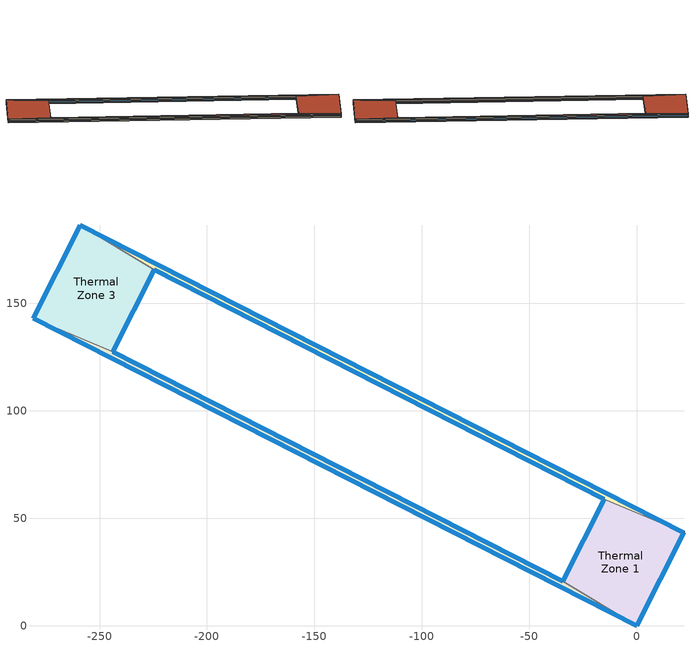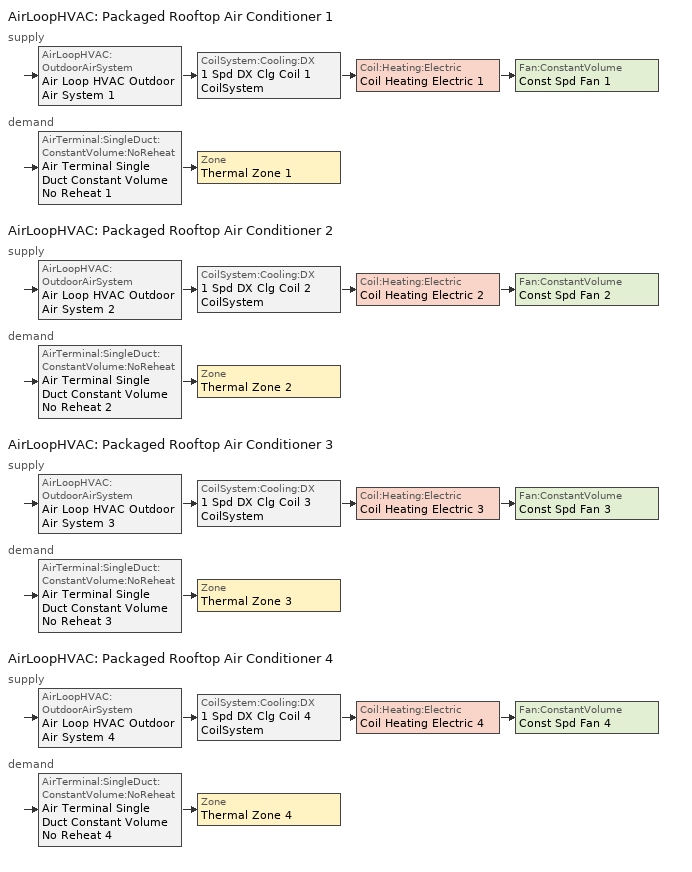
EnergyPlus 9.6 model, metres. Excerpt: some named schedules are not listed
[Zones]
Thermal Zone 1
 floor ground (ExtSlabCarpet): 0,0 -34.48,20.69 -15,58.91 22,43.18 z0
 wall outside (Ext Wall): -15,58.91 -34.48,20.69 / 0,0 22,43.18 z0:3.53
 wall to Thermal Zone 4 (Interior Wall): -34.48,20.69 0,0 z0:3.53
 wall to Thermal Zone 2 (Interior Wall): 22,43.18 -15,58.91 z0:3.53
 window (Ext Window): -15,58.9 -34.47,20.7 / 0,0.01 22,43.17 z1.45:2.08
 roof outside (Ext Roof): 22,43.18 -15,58.91 -34.48,20.69 0,0 z3.53
Thermal Zone 2
 floor ground (ExtSlabCarpet): -15,58.91 -224.5,165.66 -258.98,186.34 22,43.18 z0
 wall outside (Ext Wall): -224.5,165.66 -15,58.91 / 22,43.18 -258.98,186.34 z0:3.53
 wall to Thermal Zone 3 (Interior Wall): -258.98,186.34 -224.5,165.66 z0:3.53
 window (Ext Window): -224.49,165.65 -15.01,58.92 / 21.99,43.18 -258.97,186.34 z1.09:2.44
 roof outside (Ext Roof): 22,43.18 -258.98,186.34 -224.5,165.66 -15,58.91 z3.53
Thermal Zone 3
 floor ground (ExtSlabCarpet): -243.98,127.43 -280.98,143.17 -258.98,186.34 -224.5,165.66 z0
 wall outside (Ext Wall): -258.98,186.34 -280.98,143.17 / -243.98,127.43 -224.5,165.66 z0:3.53
 wall to Thermal Zone 4 (Interior Wall): -280.98,143.17 -243.98,127.43 z0:3.53
 window (Ext Window): -258.98,186.34 -280.97,143.17 / -243.97,127.44 -224.51,165.65 z0.41:3.12
 roof outside (Ext Roof): -224.5,165.66 -258.98,186.34 -280.98,143.17 -243.98,127.43 z3.53
Thermal Zone 4
 floor ground (ExtSlabCarpet): -280.98,143.17 -243.98,127.43 -34.48,20.69 0,0 z0
 wall outside (Ext Wall): -34.48,20.69 -243.98,127.43 / -280.98,143.17 0,0 z0:3.53
 window (Ext Window): -34.49,20.69 -243.97,127.43 / -280.97,143.16 -0.01,0 z1.27:2.26
 roof outside (Ext Roof): 0,0 -34.48,20.69 -243.98,127.43 -280.98,143.17 z3.53
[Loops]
AirLoopHVAC 'Packaged Rooftop Air Conditioner 1'
 supply: AirLoopHVAC:OutdoorAirSystem 'Air Loop HVAC Outdoor Air System 1' > CoilSystem:Cooling:DX '1 Spd DX Clg Coil 1 CoilSystem' > Coil:Heating:Electric 'Coil Heating Electric 1' > Fan:ConstantVolume 'Const Spd Fan 1'
 demand: AirTerminal:SingleDuct:ConstantVolume:NoReheat 'Air Terminal Single Duct Constant Volume No Reheat 1' > Zone 'Thermal Zone 1'
AirLoopHVAC 'Packaged Rooftop Air Conditioner 2'
 supply: AirLoopHVAC:OutdoorAirSystem 'Air Loop HVAC Outdoor Air System 2' > CoilSystem:Cooling:DX '1 Spd DX Clg Coil 2 CoilSystem' > Coil:Heating:Electric 'Coil Heating Electric 2' > Fan:ConstantVolume 'Const Spd Fan 2'
 demand: AirTerminal:SingleDuct:ConstantVolume:NoReheat 'Air Terminal Single Duct Constant Volume No Reheat 2' > Zone 'Thermal Zone 2'
AirLoopHVAC 'Packaged Rooftop Air Conditioner 3'
 supply: AirLoopHVAC:OutdoorAirSystem 'Air Loop HVAC Outdoor Air System 3' > CoilSystem:Cooling:DX '1 Spd DX Clg Coil 3 CoilSystem' > Coil:Heating:Electric 'Coil Heating Electric 3' > Fan:ConstantVolume 'Const Spd Fan 3'
 demand: AirTerminal:SingleDuct:ConstantVolume:NoReheat 'Air Terminal Single Duct Constant Volume No Reheat 3' > Zone 'Thermal Zone 3'
AirLoopHVAC 'Packaged Rooftop Air Conditioner 4'
 supply: AirLoopHVAC:OutdoorAirSystem 'Air Loop HVAC Outdoor Air System 4' > CoilSystem:Cooling:DX '1 Spd DX Clg Coil 4 CoilSystem' > Coil:Heating:Electric 'Coil Heating Electric 4' > Fan:ConstantVolume 'Const Spd Fan 4'
 demand: AirTerminal:SingleDuct:ConstantVolume:NoReheat 'Air Terminal Single Duct Constant Volume No Reheat 4' > Zone 'Thermal Zone 4'
[Building]
Building 1: North Axis {deg}=-0
[Site:Location]
Washington Dc Dulles IntL Ar: Latitude {deg}=38.98; Longitude {deg}=-77.47; Time Zone {hr}=-5; Elevation {m}=82
[SizingPeriod:DesignDay] Month=7; Day of Month=21; Day Type=SummerDesignDay; Daily Dry-Bulb Temperature Range {deltaC}=14.4; Dry-Bulb Temperature Range Modifier Type=DefaultMultipliers; Barometric Pressure {Pa}=86790; Wind Speed {m/s}=5; Wind Direction {deg}=340; Rain Indicator=No; Snow Indicator=No; Daylight Saving Time Indicator=No; Solar Model Indicator=ASHRAETau; ASHRAE Clear Sky Optical Depth for Beam Irradiance (taub)=0.339; ASHRAE Clear Sky Optical Depth for Diffuse Irradiance (taud)=2.366; Begin Environment Reset Mode=FullResetAtBeginEnvironment
Name | Maximum Dry-Bulb Temperature {C} | Humidity Condition Type | Wetbulb or DewPoint at Maximum Dry-Bulb {C} | Enthalpy at Maximum Dry-Bulb {J/kg}
SALT-LAKE-CITY-IAP Ann Clg .4% Condns DB=>MWB | 36.5 | Wetbulb | 17.1
SALT-LAKE-CITY-IAP Ann Clg .4% Condns DP=>MDB | 22.5 | Dewpoint | 15.6
SALT-LAKE-CITY-IAP Ann Clg .4% Condns Enth=>MDB | 30.8 | Enthalpy |  | 59300
SALT-LAKE-CITY-IAP Ann Clg .4% Condns WB=>MDB | 31.2 | Wetbulb | 19
[Material] Thermal Absorptance=0.9
Name | Roughness | Thickness m | Conductivity W/m-K | Density kg/m3 | Specific Heat J/kg-K | Solar Absorptance | Visible Absorptance
wall concrete | MediumRough | 0.398 | 0.5 | 2243 | 837 | 0.65 | 0.65
roof concrete | MediumRough | 0.401 | 0.5 | 2243 | 837 | 0.65 | 0.65
Wall Insulation [37] | MediumRough | 0.0681 | 0.0432 | 91 | 837 | 0.5 | 0.5
Roof Insulation [25] | MediumRough | 0.263 | 0.049 | 265 | 836.8 | 0.7 | 0.7
MAT-CC05 4 HW CONCRETE | Rough | 0.1016 | 1.311 | 2240 | 836.8 | 0.85 | 0.85
G01a 19mm gypsum board | MediumSmooth | 0.019 | 0.16 | 800 | 1090 | 0.4 | 0.4
[Material:AirGap]
F04 Wall air space resistance: Thermal Resistance m2-K/W=0.15
[Material:NoMass]
CP02 CARPET PAD: Roughness=Smooth; Thermal Resistance m2-K/W=0.1; Thermal Absorptance=0.9; Solar Absorptance=0.8; Visible Absorptance=0.8
[WindowMaterial:SimpleGlazingSystem]
Window Material Simple Glazing System: U-Factor W/m2-K=1.51; Solar Heat Gain Coefficient=0.25
[Construction]
Ext Roof: roof concrete, Roof Insulation [25]
Ext Wall: wall concrete, Wall Insulation [37]
Ext Window: Window Material Simple Glazing System
ExtSlabCarpet: MAT-CC05 4 HW CONCRETE, CP02 CARPET PAD
Interior Wall: G01a 19mm gypsum board, F04 Wall air space resistance, G01a 19mm gypsum board
[Zone]
Thermal Zone 1; Thermal Zone 2; Thermal Zone 3; Thermal Zone 4: 297, 0, 0, 0, , 1, , , , , , Yes
[Controller:MechanicalVentilation] Availability Schedule=Always On Discrete; Demand Controlled Ventilation=No; System Outdoor Air Method=ZoneSum
Name | Zone or ZoneList Name 1 | Design Specification Outdoor Air Object Name 1
Controller Mechanical Ventilation 1 | Thermal Zone 1 | Ventilation 1
Controller Mechanical Ventilation 2 | Thermal Zone 2 | Ventilation 2
Controller Mechanical Ventilation 3 | Thermal Zone 3 | Ventilation 3
Controller Mechanical Ventilation 4 | Thermal Zone 4 | Ventilation 4
[AirLoopHVAC] Design Supply Air Flow Rate m3/s=AutoSize; Design Return Air Flow Fraction of Supply Air Flow=1
Packaged Rooftop Air Conditioner 1; Packaged Rooftop Air Conditioner 2; Packaged Rooftop Air Conditioner 3; Packaged Rooftop Air Conditioner 4
[Sizing:System] Type of Load to Size On=Sensible; Design Outdoor Air Flow Rate m3/s=Autosize; Central Heating Maximum System Air Flow Ratio=0.3; Preheat Design Temperature C=7; Preheat Design Humidity Ratio kgWater/kgDryAir=0.008; Precool Design Temperature C=12.8; Precool Design Humidity Ratio kgWater/kgDryAir=0.008; Type of Zone Sum to Use=NonCoincident; 100% Outdoor Air in Cooling=Yes; 100% Outdoor Air in Heating=Yes; Central Cooling Design Supply Air Humidity Ratio kgWater/kgDryAir=0.0085; Central Heating Design Supply Air Humidity Ratio kgWater/kgDryAir=0.008; Cooling Supply Air Flow Rate Method=DesignDay; Cooling Supply Air Flow Rate m3/s=0; Cooling Supply Air Flow Rate Per Floor Area m3/s-m2=0.00996765; Cooling Fraction of Autosized Cooling Supply Air Flow Rate=1; Cooling Supply Air Flow Rate Per Unit Cooling Capacity m3/s-W=3.94755e-05; Heating Supply Air Flow Rate Method=DesignDay; Heating Supply Air Flow Rate m3/s=0; Heating Supply Air Flow Rate Per Floor Area m3/s-m2=0.00996765; Heating Fraction of Autosized Heating Supply Air Flow Rate=1; Heating Fraction of Autosized Cooling Supply Air Flow Rate=1; Heating Supply Air Flow Rate Per Unit Heating Capacity m3/s-W=3.15882e-05; System Outdoor Air Method=ZoneSum; Zone Maximum Outdoor Air Fraction dimensionless=1; Cooling Design Capacity Method=CoolingDesignCapacity; Cooling Design Capacity W=Autosize; Cooling Design Capacity Per Floor Area W/m2=234.7; Fraction of Autosized Cooling Design Capacity=1; Heating Design Capacity Method=HeatingDesignCapacity; Heating Design Capacity W=Autosize; Heating Design Capacity Per Floor Area W/m2=157; Fraction of Autosized Heating Design Capacity=1; Central Cooling Capacity Control Method=OnOff; Occupant Diversity=Autosize
Name | Central Cooling Design Supply Air Temperature C | Central Heating Design Supply Air Temperature C
Packaged Rooftop Air Conditioner 1 | 14.3 | 40.7
Packaged Rooftop Air Conditioner 2 | 18.6 | 49
Packaged Rooftop Air Conditioner 3 | 18.7 | 44.7
Packaged Rooftop Air Conditioner 4 | 16.4 | 43.1
[AvailabilityManager:Scheduled] Schedule=Always On Discrete
Packaged Rooftop Air Conditioner 1 Availability Manager; Air Loop HVAC Outdoor Air System 1 Availability Manager; Packaged Rooftop Air Conditioner 2 Availability Manager; Air Loop HVAC Outdoor Air System 2 Availability Manager; Packaged Rooftop Air Conditioner 3 Availability Manager; Air Loop HVAC Outdoor Air System 3 Availability Manager; Packaged Rooftop Air Conditioner 4 Availability Manager; Air Loop HVAC Outdoor Air System 4 Availability Manager
[Controller:OutdoorAir] Minimum Outdoor Air Flow Rate m3/s=0; Maximum Outdoor Air Flow Rate m3/s=Autosize; Economizer Control Action Type=ModulateFlow; Economizer Maximum Limit Dry-Bulb Temperature C=28; Economizer Maximum Limit Enthalpy J/kg=64000; Economizer Minimum Limit Dry-Bulb Temperature C=-100; Lockout Type=NoLockout; Minimum Limit Type=FixedMinimum; High Humidity Control=No; Control High Indoor Humidity Based on Outdoor Humidity Ratio=Yes; Heat Recovery Bypass Control Type=BypassWhenWithinEconomizerLimits
Name | Economizer Control Type | Mechanical Ventilation Controller
Controller Outdoor Air 1 | DifferentialDryBulb | Controller Mechanical Ventilation 1
Controller Outdoor Air 2 | NoEconomizer | Controller Mechanical Ventilation 2
Controller Outdoor Air 3 | DifferentialEnthalpy | Controller Mechanical Ventilation 3
Controller Outdoor Air 4 | DifferentialEnthalpy | Controller Mechanical Ventilation 4
[SetpointManager:MixedAir] Control Variable=Temperature
Name | Setpoint Node or NodeList
Node Air Deck Mixed 1 OS Default SPM | Node Air Deck Mixed 1
Node Air Deck Cooling 1 OS Default SPM | Node Air Deck Cooling 1
Node Air Deck Heating 1 OS Default SPM | Node Air Deck Heating 1
Node Air Deck Mixed 2 OS Default SPM | Node Air Deck Mixed 2
Node Air Deck Cooling 2 OS Default SPM | Node Air Deck Cooling 2
Node Air Deck Heating 2 OS Default SPM | Node Air Deck Heating 2
Node Air Deck Mixed 3 OS Default SPM | Node Air Deck Mixed 3
Node Air Deck Cooling 3 OS Default SPM | Node Air Deck Cooling 3
Node Air Deck Heating 3 OS Default SPM | Node Air Deck Heating 3
Node Air Deck Mixed 4 OS Default SPM | Node Air Deck Mixed 4
Node Air Deck Cooling 4 OS Default SPM | Node Air Deck Cooling 4
Node Air Deck Heating 4 OS Default SPM | Node Air Deck Heating 4
[CoilSystem:Cooling:DX] Availability Schedule=Always On Discrete hvac_library
Name | Cooling Coil
1 Spd DX Clg Coil 1 CoilSystem | 1 Spd DX Clg Coil 1
1 Spd DX Clg Coil 2 CoilSystem | 1 Spd DX Clg Coil 2
1 Spd DX Clg Coil 3 CoilSystem | 1 Spd DX Clg Coil 3
1 Spd DX Clg Coil 4 CoilSystem | 1 Spd DX Clg Coil 4
[Coil:Cooling:DX:SingleSpeed] Availability Schedule=Always On Discrete hvac_library; Gross Rated Sensible Heat Ratio=Autosize; Rated Air Flow Rate m3/s=Autosize; Rated Evaporator Fan Power Per Volume Flow Rate W/(m3/s)=773.3; Total Cooling Capacity Function of Temperature Curve=OS:Curve:Biquadratic 1; Total Cooling Capacity Function of Flow Fraction Curve=OS:Curve:Quadratic 1; Energy Input Ratio Function of Temperature Curve=OS:Curve:Biquadratic 2; Energy Input Ratio Function of Flow Fraction Curve=OS:Curve:Quadratic 2; Part Load Fraction Correlation Curve=OS:Curve:Quadratic 3; Minimum Outdoor Dry-Bulb Temperature for Compressor Operation C=-25; Condenser Type=AirCooled; Evaporative Condenser Effectiveness=0; Evaporative Condenser Air Flow Rate m3/s=Autosize; Evaporative Condenser Pump Rated Power Consumption W=Autosize; Crankcase Heater Capacity W=0; Maximum Outdoor Dry-Bulb Temperature for Crankcase Heater Operation C=0; Basin Heater Capacity W/K=0; Basin Heater Setpoint Temperature C=10
Name | Gross Rated Total Cooling Capacity W | Gross Rated Cooling COP W/W
1 Spd DX Clg Coil 1 | 41378 | 3.8
1 Spd DX Clg Coil 2 | Autosize | 3.96
1 Spd DX Clg Coil 3 | Autosize | 5.47
1 Spd DX Clg Coil 4 | 32141 | 4.89
[Coil:Heating:Electric] Availability Schedule=Always On Discrete hvac_library
Name | Efficiency | Nominal Capacity W
Coil Heating Electric 1 | 0.75 | Autosize
Coil Heating Electric 2 | 0.87 | 36963
Coil Heating Electric 3 | 0.78 | Autosize
Coil Heating Electric 4 | 0.68 | Autosize
[Fan:ConstantVolume] Availability Schedule=Always On Discrete; Motor Efficiency=0.9; Motor In Airstream Fraction=1
Name | Fan Total Efficiency | Pressure Rise Pa | Maximum Flow Rate m3/s
Const Spd Fan 1 | 0.78 | 1770 | Autosize
Const Spd Fan 2 | 0.64 | 1536 | 130.08
Const Spd Fan 3 | 0.88 | 1140 | Autosize
Const Spd Fan 4 | 0.61 | 1160 | 5.26
[SetpointManager:Scheduled] Control Variable=Temperature
Name | Schedule | Setpoint Node or NodeList
Setpoint Manager Scheduled Air Duck 1 | Deck_Temperature 1 | Node Air Deck Supply 1
Setpoint Manager Scheduled Air Duck 2 | Deck_Temperature 2 | Node Air Deck Supply 2
Setpoint Manager Scheduled Air Duck 3 | Deck_Temperature 3 | Node Air Deck Supply 3
Setpoint Manager Scheduled Air Duck 4 | Deck_Temperature 4 | Node Air Deck Supply 4
[ZoneControl:Thermostat] Temperature Difference Between Cutout And Setpoint deltaC=0
Name | Zone or ZoneList | Control Type Schedule | Control 1
Thermal Zone 1 Thermostat | Thermal Zone 1 | Thermal Zone 1 Thermostat Schedule | Thermostat Setpoint Dual Setpoint 1
Thermal Zone 2 Thermostat | Thermal Zone 2 | Thermal Zone 2 Thermostat Schedule | Thermostat Setpoint Dual Setpoint 2
Thermal Zone 3 Thermostat | Thermal Zone 3 | Thermal Zone 3 Thermostat Schedule | Thermostat Setpoint Dual Setpoint 3
Thermal Zone 4 Thermostat | Thermal Zone 4 | Thermal Zone 4 Thermostat Schedule | Thermostat Setpoint Dual Setpoint 4
[ThermostatSetpoint:DualSetpoint]
Name | Heating Setpoint Temperature Schedule | Cooling Setpoint Temperature Schedule
Thermostat Setpoint Dual Setpoint 1 | HtgSetp 1 | ClgSetp 1
Thermostat Setpoint Dual Setpoint 2 | HtgSetp 2 | ClgSetp 2
Thermostat Setpoint Dual Setpoint 3 | HtgSetp 3 | ClgSetp 3
Thermostat Setpoint Dual Setpoint 4 | HtgSetp 4 | ClgSetp 4
[AirTerminal:SingleDuct:ConstantVolume:NoReheat] Availability Schedule=Always On Discrete; Maximum Air Flow Rate m3/s=AutoSize
Air Terminal Single Duct Constant Volume No Reheat 1; Air Terminal Single Duct Constant Volume No Reheat 2; Air Terminal Single Duct Constant Volume No Reheat 3; Air Terminal Single Duct Constant Volume No Reheat 4
[Zone equipment]
Thermal Zone 1: Air Terminal Single Duct Constant Volume No Reheat 1
Thermal Zone 2: Air Terminal Single Duct Constant Volume No Reheat 2
Thermal Zone 3: Air Terminal Single Duct Constant Volume No Reheat 3
Thermal Zone 4: Air Terminal Single Duct Constant Volume No Reheat 4
[Sizing:Zone] Zone Cooling Design Supply Air Temperature Input Method=SupplyAirTemperature; Zone Cooling Design Supply Air Temperature Difference deltaC=11.11; Zone Heating Design Supply Air Temperature Input Method=SupplyAirTemperature; Zone Heating Design Supply Air Temperature Difference deltaC=11.11; Zone Cooling Design Supply Air Humidity Ratio kgWater/kgDryAir=0.0085; Zone Heating Design Supply Air Humidity Ratio kgWater/kgDryAir=0.008; Cooling Design Air Flow Method=DesignDay; Cooling Design Air Flow Rate m3/s=0; Cooling Minimum Air Flow per Zone Floor Area m3/s-m2=0.000762; Cooling Minimum Air Flow m3/s=0; Cooling Minimum Air Flow Fraction=0; Heating Design Air Flow Method=DesignDay; Heating Design Air Flow Rate m3/s=0; Heating Maximum Air Flow per Zone Floor Area m3/s-m2=0.002032; Heating Maximum Air Flow m3/s=0.141576; Heating Maximum Air Flow Fraction=0.3; Account for Dedicated Outdoor Air System=No
Name | Zone Cooling Design Supply Air Temperature C | Zone Heating Design Supply Air Temperature C | Design Specification Outdoor Air Object
Thermal Zone 1 | 14.3 | 40.7 | Ventilation 1
Thermal Zone 2 | 18.6 | 49 | Ventilation 2
Thermal Zone 3 | 18.7 | 44.7 | Ventilation 3
Thermal Zone 4 | 16.4 | 43.1 | Ventilation 4
[DesignSpecification:OutdoorAir] Outdoor Air Method=Sum; Outdoor Air Flow per Person m3/s-person=0; Outdoor Air Flow per Zone Floor Area m3/s-m2=0; Outdoor Air Flow per Zone m3/s=0
Name | Outdoor Air Flow Air Changes per Hour 1/hr
Ventilation 1 | 3.69
Ventilation 2 | 1.18
Ventilation 3 | 1.35
Ventilation 4 | 2.71
[Schedule:Day:Interval]
HtgSetp Summer Design Day 1: No, 24:00, 15.6
HtgSetp Winter Design Day 1: No, 24:00, 21
HtgSetp Default Schedule 1: Temperature 36, No, 01:00, 22.1, 02:00, 22.1, 03:00, 22.1, 04:00, 22.1, 05:00, 22.1, 06:00, 22.1, 07:00, 22.1, 08:00, 22.1, 09:00, 20.3, 10:00, 20.3, 11:00, 20.3, 12:00, 20.3, 13:00, 20.3, 14:00, 20.3, 15:00, 20.3, 16:00, 20.3, 17:00, 20.3, 18:00, 20.3, 19:00, 22.1, 20:00, 22.1, 21:00, 22.1, 22:00, 22.1, 23:00, 22.1, 24:00, 22.1
Deck_Temperature_Default 1; Deck_Temperature_Summer_Design_Day 1; Deck_Temperature_Winter_Design_Day 1: No, 24:00, 14.3
Deck_Temperature_Default 2; Deck_Temperature_Summer_Design_Day 2; Deck_Temperature_Winter_Design_Day 2: No, 24:00, 18.6
Deck_Temperature_Default 3; Deck_Temperature_Summer_Design_Day 3; Deck_Temperature_Winter_Design_Day 3: No, 24:00, 18.7
Deck_Temperature_Default 4; Deck_Temperature_Summer_Design_Day 4; Deck_Temperature_Winter_Design_Day 4: No, 24:00, 16.4
[Schedule:Week:Daily]
HtgSetp 1 Week Rule - Jan1-Dec31: HtgSetp Default Schedule 1, HtgSetp Default Schedule 1, HtgSetp Default Schedule 1, HtgSetp Default Schedule 1, HtgSetp Default Schedule 1, HtgSetp Default Schedule 1, HtgSetp Default Schedule 1, HtgSetp Default Schedule 1, HtgSetp Summer Design Day 1, HtgSetp Winter Design Day 1, HtgSetp Default Schedule 1, HtgSetp Default Schedule 1
ClgSetp 1 Week Rule - Jan1-Dec31: ClgSetp Default Schedule 1, ClgSetp Default Schedule 1, ClgSetp Default Schedule 1, ClgSetp Default Schedule 1, ClgSetp Default Schedule 1, ClgSetp Default Schedule 1, ClgSetp Default Schedule 1, ClgSetp Default Schedule 1, ClgSetp Summer Design Day 1, ClgSetp Winter Design Day 1, ClgSetp Default Schedule 1, ClgSetp Default Schedule 1
HtgSetp 2 Week Rule - Jan1-Dec31: HtgSetp Default Schedule 2, HtgSetp Default Schedule 2, HtgSetp Default Schedule 2, HtgSetp Default Schedule 2, HtgSetp Default Schedule 2, HtgSetp Default Schedule 2, HtgSetp Default Schedule 2, HtgSetp Default Schedule 2, HtgSetp Summer Design Day 2, HtgSetp Winter Design Day 2, HtgSetp Default Schedule 2, HtgSetp Default Schedule 2
ClgSetp 2 Week Rule - Jan1-Dec31: ClgSetp Default Schedule 2, ClgSetp Default Schedule 2, ClgSetp Default Schedule 2, ClgSetp Default Schedule 2, ClgSetp Default Schedule 2, ClgSetp Default Schedule 2, ClgSetp Default Schedule 2, ClgSetp Default Schedule 2, ClgSetp Summer Design Day 2, ClgSetp Winter Design Day 2, ClgSetp Default Schedule 2, ClgSetp Default Schedule 2
HtgSetp 3 Week Rule - Jan1-Dec31: HtgSetp Default Schedule 3, HtgSetp Default Schedule 3, HtgSetp Default Schedule 3, HtgSetp Default Schedule 3, HtgSetp Default Schedule 3, HtgSetp Default Schedule 3, HtgSetp Default Schedule 3, HtgSetp Default Schedule 3, HtgSetp Summer Design Day 3, HtgSetp Winter Design Day 3, HtgSetp Default Schedule 3, HtgSetp Default Schedule 3
ClgSetp 3 Week Rule - Jan1-Dec31: ClgSetp Default Schedule 3, ClgSetp Default Schedule 3, ClgSetp Default Schedule 3, ClgSetp Default Schedule 3, ClgSetp Default Schedule 3, ClgSetp Default Schedule 3, ClgSetp Default Schedule 3, ClgSetp Default Schedule 3, ClgSetp Summer Design Day 3, ClgSetp Winter Design Day 3, ClgSetp Default Schedule 3, ClgSetp Default Schedule 3
HtgSetp 4 Week Rule - Jan1-Dec31: HtgSetp Default Schedule 4, HtgSetp Default Schedule 4, HtgSetp Default Schedule 4, HtgSetp Default Schedule 4, HtgSetp Default Schedule 4, HtgSetp Default Schedule 4, HtgSetp Default Schedule 4, HtgSetp Default Schedule 4, HtgSetp Summer Design Day 4, HtgSetp Winter Design Day 4, HtgSetp Default Schedule 4, HtgSetp Default Schedule 4
ClgSetp 4 Week Rule - Jan1-Dec31: ClgSetp Default Schedule 4, ClgSetp Default Schedule 4, ClgSetp Default Schedule 4, ClgSetp Default Schedule 4, ClgSetp Default Schedule 4, ClgSetp Default Schedule 4, ClgSetp Default Schedule 4, ClgSetp Default Schedule 4, ClgSetp Summer Design Day 4, ClgSetp Winter Design Day 4, ClgSetp Default Schedule 4, ClgSetp Default Schedule 4
Deck_Temperature 1 Week Rule - Jan1-Dec31: Deck_Temperature_Default 1, Deck_Temperature_Default 1, Deck_Temperature_Default 1, Deck_Temperature_Default 1, Deck_Temperature_Default 1, Deck_Temperature_Default 1, Deck_Temperature_Default 1, Deck_Temperature_Default 1, Deck_Temperature_Summer_Design_Day 1, Deck_Temperature_Winter_Design_Day 1, Deck_Temperature_Default 1, Deck_Temperature_Default 1
Deck_Temperature 2 Week Rule - Jan1-Dec31: Deck_Temperature_Default 2, Deck_Temperature_Default 2, Deck_Temperature_Default 2, Deck_Temperature_Default 2, Deck_Temperature_Default 2, Deck_Temperature_Default 2, Deck_Temperature_Default 2, Deck_Temperature_Default 2, Deck_Temperature_Summer_Design_Day 2, Deck_Temperature_Winter_Design_Day 2, Deck_Temperature_Default 2, Deck_Temperature_Default 2
Deck_Temperature 3 Week Rule - Jan1-Dec31: Deck_Temperature_Default 3, Deck_Temperature_Default 3, Deck_Temperature_Default 3, Deck_Temperature_Default 3, Deck_Temperature_Default 3, Deck_Temperature_Default 3, Deck_Temperature_Default 3, Deck_Temperature_Default 3, Deck_Temperature_Summer_Design_Day 3, Deck_Temperature_Winter_Design_Day 3, Deck_Temperature_Default 3, Deck_Temperature_Default 3
Deck_Temperature 4 Week Rule - Jan1-Dec31: Deck_Temperature_Default 4, Deck_Temperature_Default 4, Deck_Temperature_Default 4, Deck_Temperature_Default 4, Deck_Temperature_Default 4, Deck_Temperature_Default 4, Deck_Temperature_Default 4, Deck_Temperature_Default 4, Deck_Temperature_Summer_Design_Day 4, Deck_Temperature_Winter_Design_Day 4, Deck_Temperature_Default 4, Deck_Temperature_Default 4
[Schedule:Year]
HtgSetp 1: HtgSetp 1 Week Rule - Jan1-Dec31, 1, 1, 12, 31
ClgSetp 1: ClgSetp 1 Week Rule - Jan1-Dec31, 1, 1, 12, 31
HtgSetp 2: HtgSetp 2 Week Rule - Jan1-Dec31, 1, 1, 12, 31
ClgSetp 2: ClgSetp 2 Week Rule - Jan1-Dec31, 1, 1, 12, 31
HtgSetp 3: HtgSetp 3 Week Rule - Jan1-Dec31, 1, 1, 12, 31
ClgSetp 3: ClgSetp 3 Week Rule - Jan1-Dec31, 1, 1, 12, 31
HtgSetp 4: HtgSetp 4 Week Rule - Jan1-Dec31, 1, 1, 12, 31
ClgSetp 4: ClgSetp 4 Week Rule - Jan1-Dec31, 1, 1, 12, 31
Deck_Temperature 1: Deck_Temperature 1 Week Rule - Jan1-Dec31, 1, 1, 12, 31
Deck_Temperature 2: Deck_Temperature 2 Week Rule - Jan1-Dec31, 1, 1, 12, 31
Deck_Temperature 3: Deck_Temperature 3 Week Rule - Jan1-Dec31, 1, 1, 12, 31
Deck_Temperature 4: Deck_Temperature 4 Week Rule - Jan1-Dec31, 1, 1, 12, 31
[Schedule:Compact]
Thermal Zone 1 Thermostat Schedule; Thermal Zone 2 Thermostat Schedule; Thermal Zone 3 Thermostat Schedule; Thermal Zone 4 Thermostat Schedule: Through: 12/31, For: AllDays, Until: 24:00, 4
[Curve:Biquadratic] Minimum Value of x=17; Maximum Value of x=22; Minimum Value of y=13; Maximum Value of y=46
Name | Coefficient1 Constant | Coefficient2 x | Coefficient3 x**2 | Coefficient4 y | Coefficient5 y**2 | Coefficient6 x*y
OS:Curve:Biquadratic 1 | 0.42415 | 0.04426 | -0.00042 | 0.00333 | -8e-05 | -0.00021
OS:Curve:Biquadratic 2 | 1.23649 | -0.02431 | 0.00057 | -0.01434 | 0.00063 | -0.00038
[Curve:Quadratic]
Name | Coefficient1 Constant | Coefficient2 x | Coefficient3 x**2 | Minimum Value of x | Maximum Value of x
OS:Curve:Quadratic 1 | 0.77136 | 0.34053 | -0.11088 | 0.75918 | 1.13877
OS:Curve:Quadratic 2 | 1.2055 | -0.32953 | 0.12308 | 0.75918 | 1.13877
OS:Curve:Quadratic 3 | 0.771 | 0.229 | 0 | 0 | 1
[Schedule:Constant]
Always On Discrete; Always On Discrete hvac_library: 1
